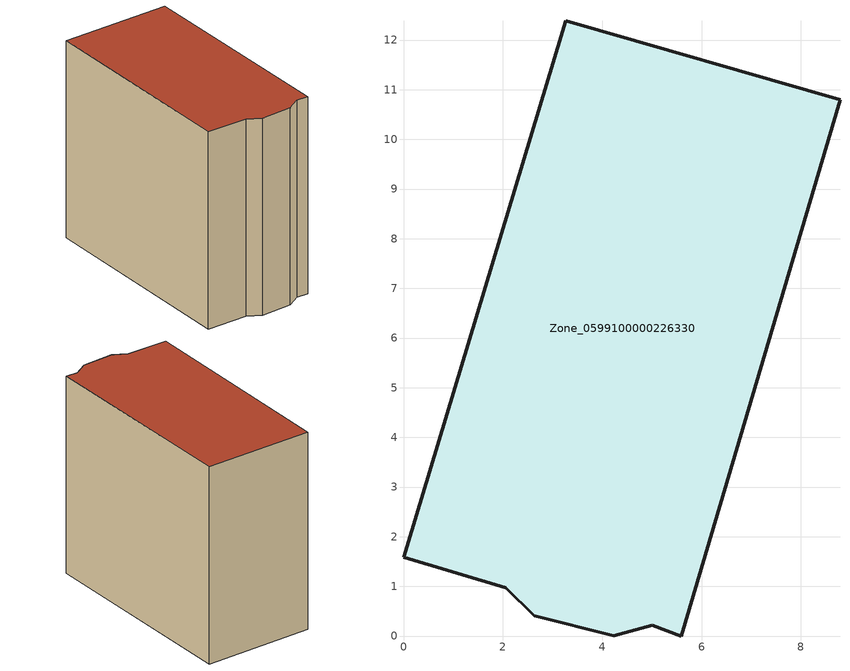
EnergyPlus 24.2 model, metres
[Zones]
Zone_0599100000226330
 floor ground (C_G): 3.27,12.38 8.79,10.8 5.59,0 5.01,0.22 4.23,0 2.63,0.41 2.06,0.97 0,1.59 z0
 wall outside (C_F): 8.79,10.8 3.27,12.38 0,1.59 2.06,0.97 2.63,0.41 4.23,0 5.01,0.22 5.59,0 8.79,10.8 z0:10.4
 roof outside (C_R): 5.59,0 8.79,10.8 3.27,12.38 0,1.59 2.06,0.97 2.63,0.41 4.23,0 5.01,0.22 z10.4
[BUILDING]
Pand.0599100000226330: North Axis=0; Terrain=City; Loads Convergence Tolerance Value=0.04; Temperature Convergence Tolerance Value=0.4; Solar Distribution=FullExterior; Maximum Number of Warmup Days=25; Minimum Number of Warmup Days=1
[Site:Location]
Rotterdam.The.Hague.AP_ZH_NLD Design_Conditions: Latitude=51.96; Longitude=4.45; Time Zone=1; Elevation=-4.5
[SITE:GROUNDTEMPERATURE:BUILDINGSURFACE]
18, 18, 18, 18, 18, 18, 18, 18, 18, 18, 18, 18
[MATERIAL] Thermal Absorptance=0.9; Solar Absorptance=0.7; Visible Absorptance=0.7
Name | Roughness | Thickness | Conductivity | Density | Specific Heat
G.TI.1946 | MediumSmooth | 0.15 | 1 | 540 | 1210
F.TI.1946 | Rough | 0.3 | 0.857143 | 1920 | 840
R.TI.1946 | MediumRough | 0.2 | 0.1 | 1500 | 1000
[CONSTRUCTION]
C_G: G.TI.1946
C_F: F.TI.1946
C_R: R.TI.1946
[ZONE]
Zone_0599100000226330: Type=1; Multiplier=1; Ceiling Height=Autocalculate; Volume=Autocalculate; Floor Area=autocalculate; Part of Total Floor Area=Yes
[ZONEINFILTRATION:DESIGNFLOWRATE]
Infil_Zone_0599100000226330: Zone or ZoneList or Space or SpaceList=Zone_0599100000226330; Schedule=AlwaysOn; Design Flow Rate Calculation Method=Flow/Area; Flow Rate per Floor Area=0.003; Constant Term Coefficient=1; Temperature Term Coefficient=0; Velocity Term Coefficient=0; Velocity Squared Term Coefficient=0
[HVACTEMPLATE:ZONE:IDEALLOADSAIRSYSTEM]
Zone_0599100000226330: Maximum Heating Supply Air Temperature=50; Minimum Cooling Supply Air Temperature=13; Maximum Heating Supply Air Humidity Ratio=0.0156; Minimum Cooling Supply Air Humidity Ratio=0.0077; Heating Limit=NoLimit; Cooling Limit=NoLimit; Dehumidification Control Type=ConstantSensibleHeatRatio; Cooling Sensible Heat Ratio=0.7; Dehumidification Setpoint=60; Humidification Control Type=None; Humidification Setpoint=30; Outdoor Air Method=None; Outdoor Air Flow Rate per Person=0.00944; Outdoor Air Flow Rate per Zone Floor Area=0; Outdoor Air Flow Rate per Zone=0; Demand Controlled Ventilation Type=None; Outdoor Air Economizer Type=NoEconomizer; Heat Recovery Type=None; Sensible Heat Recovery Effectiveness=0.7; Latent Heat Recovery Effectiveness=0.65
[ZONECONTROL:THERMOSTAT]
ThermostatControl_Zone_0599100000226330: Zone or ZoneList=Zone_0599100000226330; Control Type Schedule=DualSetpointControlType; Control 1=Thermostat_Zone_0599100000226330; Temperature Difference Between Cutout And Setpoint=0
[THERMOSTATSETPOINT:DUALSETPOINT]
Thermostat_Zone_0599100000226330: Heating Setpoint Temperature Schedule=HeatingSetpoint_Zone_0599100000226330; Cooling Setpoint Temperature Schedule=CoolingSetpoint_Zone_0599100000226330
[SCHEDULE:COMPACT]
HeatingSetpoint_Zone_0599100000226330: Through: 12/31, For: AllDays, Until: 24:00, 21
CoolingSetpoint_Zone_0599100000226330: Through: 12/31, For: AllDays, Until: 24:00, 24
DualSetpointControlType: Through: 12/31, For: AllDays, Until: 24:00, 4
AlwaysOn: Through: 12/31, For: AllDays, Until: 24:00, 1
